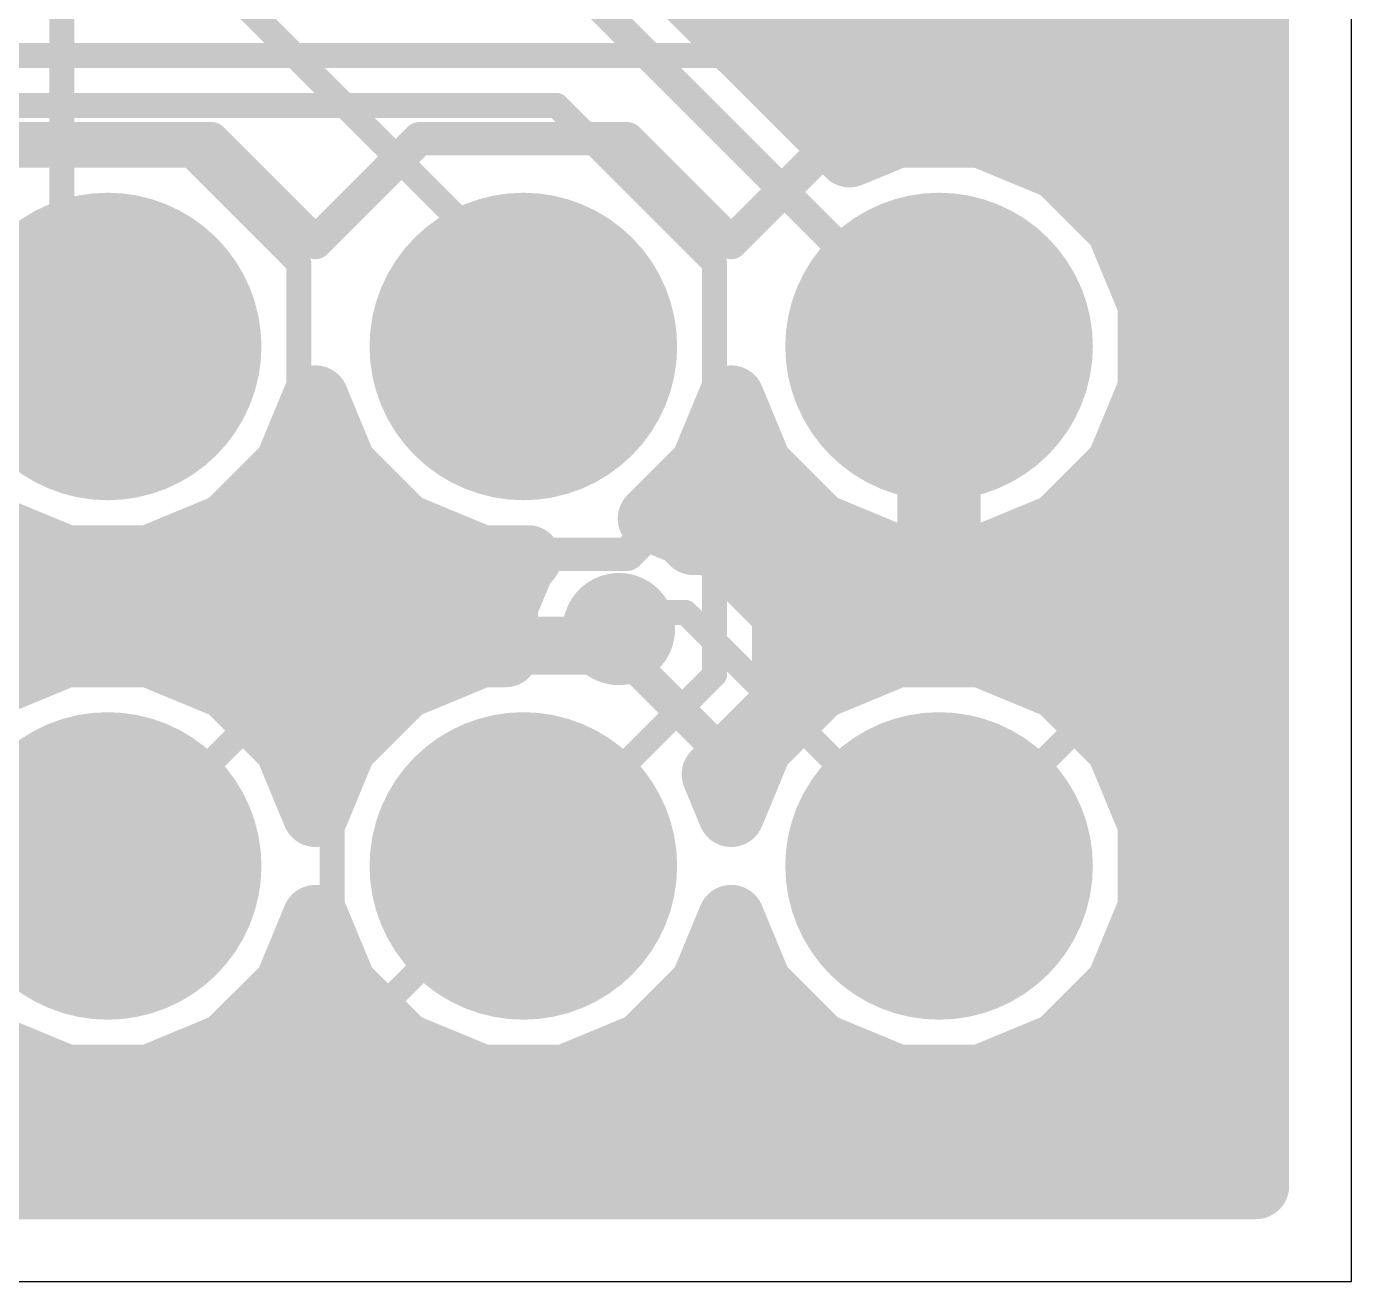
# Model space of a CAD drawing. Extents: x 0.5 to 37.4, y 3.1 to 45.2.
# Drawn here: x 28.71 to 36.81, y 6.35 to 14.02 of the extents above; entities that cross this region are included whole.
import ezdxf

# ---------------------------------------------------------------- set-up
doc = ezdxf.new("R2010")
doc.units = 0
for name, color, linetype in [('1', 22, 'CONTINUOUS'), ('16', 175, 'CONTINUOUS'), ('17', 82, 'CONTINUOUS'), ('18', 82, 'CONTINUOUS'), ('20', 7, 'CONTINUOUS'), ('21', 253, 'CONTINUOUS'), ('51', 253, 'CONTINUOUS')]:
    doc.layers.add(name, color=color, linetype=linetype)

# ---------------------------------------------------------------- blocks, each defined once
blk = doc.blocks.new('RECT')
blk.add_solid([(-0.5, -0.5), (0.5, -0.5), (-0.5, 0.5), (0.5, 0.5)])
blk = doc.blocks.new('ROUNDP')
at = {"const_width": 0.5}
blk.add_lwpolyline([(0, -0.25, 1), (0, 0.25, 1), (0, -0.25)], format="xyb", dxfattribs=at)
blk = doc.blocks.new('ROUNDV')
at = {"const_width": 0.5}
blk.add_lwpolyline([(0, -0.25, 1), (0, 0.25, 1), (0, -0.25)], format="xyb", dxfattribs=at)

msp = doc.modelspace()

# ---------------------------------------------------------------- linework, layer by layer
at = {"layer": '1'}
for points, const_width in [([(36.2258, 42.2658), (36.2258, 6.9342)], 0.4064), ([(33.743, 13.2406), (32.1945, 14.7891)], 0.4064), ([(31.75, 14.605), (34.29, 12.065)], 0.1778), ([(28.9306, 12.3444), (28.9306, 14.4272)], 0.1524), ([(31.75, 12.446), (29.7688, 14.4272)], 0.1524), ([(32.7596, 14.224), (36.2258, 14.224)], 0.4064), ([(33.166, 13.8176), (36.2258, 13.8176)], 0.4064), ([(33.5724, 13.4112), (36.2258, 13.4112)], 0.4064), ([(34.0323, 13.3604), (33.743, 13.2406)], 0.4064), ([(34.5477, 13.3604), (34.0323, 13.3604)], 0.4064), ([(35.0238, 13.1632), (34.5477, 13.3604)], 0.4064), ([(35.3882, 12.7988), (35.0238, 13.1632)], 0.4064), ([(35.1822, 13.0048), (36.2258, 13.0048)], 0.4064), ([(35.5854, 12.3227), (35.3882, 12.7988)], 0.4064), ([(35.4712, 12.5984), (36.2258, 12.5984)], 0.4064), ([(31.75, 12.065), (31.75, 12.446)], 0.1524), ([(35.5854, 11.8073), (35.5854, 12.3227)], 0.4064), ([(29.21, 12.065), (28.9306, 12.3444)], 0.1524), ([(35.5854, 12.192), (36.2258, 12.192)], 0.4064), ([(35.3882, 11.3312), (35.5854, 11.8073)], 0.4064), ([(35.5764, 11.7856), (36.2258, 11.7856)], 0.4064), ([(30.3082, 11.3312), (30.48, 11.746)], 0.4064), ([(30.48, 11.746), (30.6518, 11.3312)], 0.4064), ([(32.8482, 11.3312), (33.02, 11.746)], 0.4064), ([(33.02, 11.746), (33.1918, 11.3312)], 0.4064), ([(30.3281, 11.3792), (30.6319, 11.3792)], 0.4064), ([(32.8681, 11.3792), (33.1719, 11.3792)], 0.4064), ([(35.4081, 11.3792), (36.2258, 11.3792)], 0.4064), ([(29.9438, 10.9668), (30.3082, 11.3312)], 0.4064), ([(30.6518, 11.3312), (31.0162, 10.9668)], 0.4064), ([(32.5298, 11.0128), (32.8482, 11.3312)], 0.4064), ([(33.1918, 11.3312), (33.5562, 10.9668)], 0.4064), ([(35.0238, 10.9668), (35.3882, 11.3312)], 0.4064), ([(29.9498, 10.9728), (31.0102, 10.9728)], 0.4064), ([(32.7299, 10.93), (32.5298, 11.0128)], 0.4064), ([(32.6264, 10.9728), (33.5502, 10.9728)], 0.4064), ([(35.0298, 10.9728), (36.2258, 10.9728)], 0.4064), ([(28.4762, 10.9668), (28.9523, 10.7696)], 0.4064), ([(29.4677, 10.7696), (29.9438, 10.9668)], 0.4064), ([(31.0162, 10.9668), (31.4923, 10.7696)], 0.4064), ([(32.7886, 10.8712), (32.7299, 10.93)], 0.4064), ([(33.5562, 10.9668), (34.0323, 10.7696)], 0.4064), ([(34.5477, 10.7696), (35.0238, 10.9668)], 0.4064), ([(32.9195, 10.8712), (32.7886, 10.8712)], 0.4064), ([(33.7303, 10.0603), (32.9195, 10.8712)], 0.4064), ([(28.9523, 10.7696), (29.4677, 10.7696)], 0.4064), ([(31.4923, 10.7696), (31.7782, 10.7696)], 0.4064), ([(31.742, 10.7335), (31.6357, 10.4767)], 0.4064), ([(31.7782, 10.7696), (31.742, 10.7335)], 0.4064), ([(34.0323, 10.7696), (34.5477, 10.7696)], 0.4064), ([(14.7588, 10.5664), (31.6728, 10.5664)], 0.4064), ([(33.2243, 10.5664), (36.2258, 10.5664)], 0.4064), ([(31.6357, 10.4767), (31.6357, 10.1989)], 0.4064), ([(32.4358, 10.4394), (32.3342, 10.3378)], 0.1524), ([(32.7406, 10.4394), (32.4358, 10.4394)], 0.1524), ([(34.29, 8.89), (32.7406, 10.4394)], 0.1524), ([(26.989, 10.16), (28.891, 10.16)], 0.4064), ([(28.9523, 10.1854), (28.4762, 9.9882)], 0.4064), ([(29.4677, 10.1854), (28.9523, 10.1854)], 0.4064), ([(29.9438, 9.9882), (29.4677, 10.1854)], 0.4064), ([(29.529, 10.16), (31.431, 10.16)], 0.4064), ([(31.4923, 10.1854), (31.0162, 9.9882)], 0.4064), ([(31.6413, 10.1854), (31.4923, 10.1854)], 0.4064), ([(31.6357, 10.1989), (31.6413, 10.1854)], 0.4064), ([(33.6307, 10.16), (33.971, 10.16)], 0.4064), ([(34.0323, 10.1854), (33.7303, 10.0603)], 0.4064), ([(34.5477, 10.1854), (34.0323, 10.1854)], 0.4064), ([(35.0238, 9.9882), (34.5477, 10.1854)], 0.4064), ([(34.609, 10.16), (36.2258, 10.16)], 0.4064), ([(30.3082, 9.6238), (29.9438, 9.9882)], 0.4064), ([(31.0162, 9.9882), (30.6518, 9.6238)], 0.4064), ([(35.3882, 9.6238), (35.0238, 9.9882)], 0.4064), ([(30.1784, 9.7536), (30.7816, 9.7536)], 0.4064), ([(35.2584, 9.7536), (36.2258, 9.7536)], 0.4064), ([(30.48, 9.209), (30.3082, 9.6238)], 0.4064), ([(30.6518, 9.6238), (30.48, 9.209)], 0.4064), ([(35.5854, 9.1477), (35.3882, 9.6238)], 0.4064), ([(30.4228, 9.3472), (30.5372, 9.3472)], 0.4064), ([(35.5027, 9.3472), (36.2258, 9.3472)], 0.4064), ([(35.5854, 8.6323), (35.5854, 9.1477)], 0.4064), ([(35.5854, 8.9408), (36.2258, 8.9408)], 0.4064), ([(35.3882, 8.1562), (35.5854, 8.6323)], 0.4064), ([(30.3082, 8.1562), (30.48, 8.571)], 0.4064), ([(30.48, 8.571), (30.6518, 8.1562)], 0.4064), ([(32.8482, 8.1562), (33.02, 8.571)], 0.4064), ([(33.02, 8.571), (33.1918, 8.1562)], 0.4064), ([(30.4648, 8.5344), (30.4952, 8.5344)], 0.4064), ([(33.0048, 8.5344), (33.0352, 8.5344)], 0.4064), ([(35.5448, 8.5344), (36.2258, 8.5344)], 0.4064), ([(29.9438, 7.7918), (30.3082, 8.1562)], 0.4064), ([(30.6518, 8.1562), (31.0162, 7.7918)], 0.4064), ([(32.4838, 7.7918), (32.8482, 8.1562)], 0.4064), ([(33.1918, 8.1562), (33.5562, 7.7918)], 0.4064), ([(35.0238, 7.7918), (35.3882, 8.1562)], 0.4064), ([(30.28, 8.128), (30.68, 8.128)], 0.4064), ([(32.82, 8.128), (33.22, 8.128)], 0.4064), ([(35.36, 8.128), (36.2258, 8.128)], 0.4064), ([(28.4762, 7.7918), (28.9523, 7.5946)], 0.4064), ([(29.4677, 7.5946), (29.9438, 7.7918)], 0.4064), ([(31.0162, 7.7918), (31.4923, 7.5946)], 0.4064), ([(32.0077, 7.5946), (32.4838, 7.7918)], 0.4064), ([(33.5562, 7.7918), (34.0323, 7.5946)], 0.4064), ([(34.5477, 7.5946), (35.0238, 7.7918)], 0.4064), ([(27.2343, 7.7216), (28.6457, 7.7216)], 0.4064), ([(29.7743, 7.7216), (31.1857, 7.7216)], 0.4064), ([(32.3143, 7.7216), (33.7257, 7.7216)], 0.4064), ([(34.8543, 7.7216), (36.2258, 7.7216)], 0.4064), ([(28.9523, 7.5946), (29.4677, 7.5946)], 0.4064), ([(31.4923, 7.5946), (32.0077, 7.5946)], 0.4064), ([(34.0323, 7.5946), (34.5477, 7.5946)], 0.4064), ([(1.8542, 7.3152), (36.2258, 7.3152)], 0.4064), ([(36.2258, 6.9342), (1.8542, 6.9342)], 0.4064)]:
    msp.add_lwpolyline(points, dxfattribs=dict(at, const_width=const_width))
for points, const_width in [([(32.7596, 14.3256, 1), (32.7596, 14.1224)], 0.2032), ([(36.2258, 14.1224, 1), (36.2258, 14.3256)], 0.2032), ([(33.166, 13.9192, 1), (33.166, 13.716)], 0.2032), ([(36.2258, 13.716, 1), (36.2258, 13.9192)], 0.2032), ([(33.5724, 13.5128, 1), (33.5724, 13.3096)], 0.2032), ([(36.2258, 13.3096, 1), (36.2258, 13.5128)], 0.2032), ([(34.0323, 13.462, 1), (34.0323, 13.2588)], 0.2032), ([(34.0712, 13.2665, 1), (33.9934, 13.4543)], 0.2032), ([(34.5866, 13.4543, 1), (34.5088, 13.2665)], 0.2032), ([(34.5477, 13.2588, 1), (34.5477, 13.462)], 0.2032), ([(33.7042, 13.3344, 1), (33.7819, 13.1467)], 0.2032), ([(33.6712, 13.1687, 1), (33.8149, 13.3124)], 0.2032), ([(35.0956, 13.235, 1), (34.9519, 13.0913)], 0.2032), ([(34.9849, 13.0693, 1), (35.0627, 13.2571)], 0.2032), ([(35.1822, 13.1064, 1), (35.1822, 12.9032)], 0.2032), ([(36.2258, 12.9032, 1), (36.2258, 13.1064)], 0.2032), ([(35.4821, 12.8377, 1), (35.2943, 12.7599)], 0.2032), ([(35.3163, 12.7269, 1), (35.46, 12.8706)], 0.2032), ([(35.4712, 12.7, 1), (35.4712, 12.4968)], 0.2032), ([(36.2258, 12.4968, 1), (36.2258, 12.7)], 0.2032), ([(31.7881, 12.446, 1), (31.7119, 12.446)], 0.0762), ([(31.7231, 12.4191, 1), (31.7769, 12.4729)], 0.0762), ([(35.687, 12.3227, 1), (35.4838, 12.3227)], 0.2032), ([(28.9575, 12.3713, 1), (28.9037, 12.3175)], 0.0762), ([(35.5854, 12.2936, 1), (35.5854, 12.0904)], 0.2032), ([(35.4915, 12.2838, 1), (35.6793, 12.3616)], 0.2032), ([(36.2258, 12.0904, 1), (36.2258, 12.2936)], 0.2032), ([(28.8925, 12.3444, 1), (28.9687, 12.3444)], 0.0762), ([(29.1831, 12.0381, 1), (29.2369, 12.0919)], 0.0762), ([(31.7119, 12.065, 1), (31.7881, 12.065)], 0.0762), ([(34.2586, 12.0336, 1), (34.3214, 12.0964)], 0.0889), ([(35.5764, 11.8872, 1), (35.5764, 11.684)], 0.2032), ([(35.6793, 11.7684, 1), (35.4915, 11.8462)], 0.2032), ([(36.2258, 11.684, 1), (36.2258, 11.8872)], 0.2032), ([(30.5739, 11.7849, 1), (30.3861, 11.7071)], 0.2032), ([(30.5739, 11.7071, 1), (30.3861, 11.7849)], 0.2032), ([(33.1139, 11.7849, 1), (32.9261, 11.7071)], 0.2032), ([(33.1139, 11.7071, 1), (32.9261, 11.7849)], 0.2032), ([(35.4838, 11.8073, 1), (35.687, 11.8073)], 0.2032), ([(30.3281, 11.4808, 1), (30.3281, 11.2776)], 0.2032), ([(30.6319, 11.2776, 1), (30.6319, 11.4808)], 0.2032), ([(32.8681, 11.4808, 1), (32.8681, 11.2776)], 0.2032), ([(33.1719, 11.2776, 1), (33.1719, 11.4808)], 0.2032), ([(35.4081, 11.4808, 1), (35.4081, 11.2776)], 0.2032), ([(36.2258, 11.2776, 1), (36.2258, 11.4808)], 0.2032), ([(30.38, 11.2594, 1), (30.2363, 11.4031)], 0.2032), ([(30.7237, 11.4031, 1), (30.58, 11.2594)], 0.2032), ([(32.92, 11.2594, 1), (32.7763, 11.4031)], 0.2032), ([(33.2637, 11.4031, 1), (33.12, 11.2594)], 0.2032), ([(35.46, 11.2594, 1), (35.3163, 11.4031)], 0.2032), ([(30.2143, 11.3701, 1), (30.4021, 11.2923)], 0.2032), ([(30.5579, 11.2923, 1), (30.7457, 11.3701)], 0.2032), ([(32.7543, 11.3701, 1), (32.9421, 11.2923)], 0.2032), ([(33.0979, 11.2923, 1), (33.2857, 11.3701)], 0.2032), ([(35.2943, 11.3701, 1), (35.4821, 11.2923)], 0.2032), ([(29.9498, 11.0744, 1), (29.9498, 10.8712)], 0.2032), ([(31.0102, 10.8712, 1), (31.0102, 11.0744)], 0.2032), ([(32.5687, 11.1067, 1), (32.4909, 10.919)], 0.2032), ([(32.458, 11.0847, 1), (32.6016, 10.941)], 0.2032), ([(32.6264, 11.0744, 1), (32.6264, 10.8712)], 0.2032), ([(33.5502, 10.8712, 1), (33.5502, 11.0744)], 0.2032), ([(35.0298, 11.0744, 1), (35.0298, 10.8712)], 0.2032), ([(36.2258, 10.8712, 1), (36.2258, 11.0744)], 0.2032), ([(29.8719, 11.0387, 1), (30.0156, 10.895)], 0.2032), ([(29.9827, 10.8729, 1), (29.9049, 11.0607)], 0.2032), ([(31.0551, 11.0607, 1), (30.9773, 10.8729)], 0.2032), ([(30.9444, 10.895, 1), (31.0881, 11.0387)], 0.2032), ([(32.8017, 11.0018, 1), (32.658, 10.8581)], 0.2032), ([(32.691, 10.8361, 1), (32.7687, 11.0238)], 0.2032), ([(33.5951, 11.0607, 1), (33.5173, 10.8729)], 0.2032), ([(33.4844, 10.895, 1), (33.6281, 11.0387)], 0.2032), ([(34.9519, 11.0387, 1), (35.0956, 10.895)], 0.2032), ([(35.0627, 10.8729, 1), (34.9849, 11.0607)], 0.2032), ([(32.7886, 10.9728, 1), (32.7886, 10.7696)], 0.2032), ([(32.7168, 10.7994, 1), (32.8605, 10.943)], 0.2032), ([(32.9913, 10.943, 1), (32.8476, 10.7994)], 0.2032), ([(32.9195, 10.7696, 1), (32.9195, 10.9728)], 0.2032), ([(28.9523, 10.8712, 1), (28.9523, 10.668)], 0.2032), ([(28.9134, 10.6757, 1), (28.9912, 10.8635)], 0.2032), ([(29.4288, 10.8635, 1), (29.5066, 10.6757)], 0.2032), ([(29.4677, 10.668, 1), (29.4677, 10.8712)], 0.2032), ([(31.4923, 10.8712, 1), (31.4923, 10.668)], 0.2032), ([(31.4534, 10.6757, 1), (31.5312, 10.8635)], 0.2032), ([(31.8359, 10.6946, 1), (31.6482, 10.7723)], 0.2032), ([(31.85, 10.6978, 1), (31.7063, 10.8414)], 0.2032), ([(31.7782, 10.668, 1), (31.7782, 10.8712)], 0.2032), ([(34.0323, 10.8712, 1), (34.0323, 10.668)], 0.2032), ([(33.9934, 10.6757, 1), (34.0712, 10.8635)], 0.2032), ([(34.5088, 10.8635, 1), (34.5866, 10.6757)], 0.2032), ([(34.5477, 10.668, 1), (34.5477, 10.8712)], 0.2032), ([(31.6702, 10.8053, 1), (31.8139, 10.6616)], 0.2032), ([(31.6728, 10.4648, 1), (31.6728, 10.668)], 0.2032), ([(33.2243, 10.668, 1), (33.2243, 10.4648)], 0.2032), ([(36.2258, 10.4648, 1), (36.2258, 10.668)], 0.2032), ([(31.7373, 10.4767, 1), (31.5341, 10.4767)], 0.2032), ([(31.5418, 10.5156, 1), (31.7296, 10.4379)], 0.2032), ([(32.4358, 10.4775, 1), (32.4358, 10.4013)], 0.0762), ([(32.4627, 10.4125, 1), (32.4089, 10.4663)], 0.0762), ([(32.7675, 10.4663, 1), (32.7137, 10.4125)], 0.0762), ([(32.7406, 10.4013, 1), (32.7406, 10.4775)], 0.0762), ([(28.9523, 10.287, 1), (28.9523, 10.0838)], 0.2032), ([(28.891, 10.0584, 1), (28.891, 10.2616)], 0.2032), ([(28.9912, 10.0915, 1), (28.9134, 10.2793)], 0.2032), ([(29.5066, 10.2793, 1), (29.4288, 10.0915)], 0.2032), ([(29.529, 10.2616, 1), (29.529, 10.0584)], 0.2032), ([(29.4677, 10.0838, 1), (29.4677, 10.287)], 0.2032), ([(31.4923, 10.287, 1), (31.4923, 10.0838)], 0.2032), ([(31.431, 10.0584, 1), (31.431, 10.2616)], 0.2032), ([(31.5312, 10.0915, 1), (31.4534, 10.2793)], 0.2032), ([(31.7296, 10.2378, 1), (31.5418, 10.16)], 0.2032), ([(31.6413, 10.0838, 1), (31.6413, 10.287)], 0.2032), ([(32.3073, 10.3647, 1), (32.3611, 10.3109)], 0.0762), ([(33.6307, 10.2616, 1), (33.6307, 10.0584)], 0.2032), ([(34.0323, 10.287, 1), (34.0323, 10.0838)], 0.2032), ([(33.971, 10.0584, 1), (33.971, 10.2616)], 0.2032), ([(34.0712, 10.0915, 1), (33.9934, 10.2793)], 0.2032), ([(34.5866, 10.2793, 1), (34.5088, 10.0915)], 0.2032), ([(34.609, 10.2616, 1), (34.609, 10.0584)], 0.2032), ([(34.5477, 10.0838, 1), (34.5477, 10.287)], 0.2032), ([(36.2258, 10.0584, 1), (36.2258, 10.2616)], 0.2032), ([(31.5341, 10.1989, 1), (31.7373, 10.1989)], 0.2032), ([(31.5474, 10.1465, 1), (31.7351, 10.2243)], 0.2032), ([(33.6915, 10.1542, 1), (33.7692, 9.9664)], 0.2032), ([(33.6585, 9.9885, 1), (33.8022, 10.1322)], 0.2032), ([(30.0156, 10.06, 1), (29.8719, 9.9163)], 0.2032), ([(29.9049, 9.8943, 1), (29.9827, 10.0821)], 0.2032), ([(30.9773, 10.0821, 1), (31.0551, 9.8943)], 0.2032), ([(31.0881, 9.9163, 1), (30.9444, 10.06)], 0.2032), ([(35.0956, 10.06, 1), (34.9519, 9.9163)], 0.2032), ([(34.9849, 9.8943, 1), (35.0627, 10.0821)], 0.2032), ([(30.1784, 9.8552, 1), (30.1784, 9.652)], 0.2032), ([(30.7816, 9.652, 1), (30.7816, 9.8552)], 0.2032), ([(35.2584, 9.8552, 1), (35.2584, 9.652)], 0.2032), ([(36.2258, 9.652, 1), (36.2258, 9.8552)], 0.2032), ([(30.4021, 9.6627, 1), (30.2143, 9.5849)], 0.2032), ([(30.2363, 9.5519, 1), (30.38, 9.6956)], 0.2032), ([(30.58, 9.6956, 1), (30.7237, 9.5519)], 0.2032), ([(30.7457, 9.5849, 1), (30.5579, 9.6627)], 0.2032), ([(35.4821, 9.6627, 1), (35.2943, 9.5849)], 0.2032), ([(35.3163, 9.5519, 1), (35.46, 9.6956)], 0.2032), ([(30.4228, 9.4488, 1), (30.4228, 9.2456)], 0.2032), ([(30.5372, 9.2456, 1), (30.5372, 9.4488)], 0.2032), ([(35.5027, 9.4488, 1), (35.5027, 9.2456)], 0.2032), ([(36.2258, 9.2456, 1), (36.2258, 9.4488)], 0.2032), ([(30.3861, 9.2479, 1), (30.5739, 9.1701)], 0.2032), ([(30.3861, 9.1701, 1), (30.5739, 9.2479)], 0.2032), ([(35.687, 9.1477, 1), (35.4838, 9.1477)], 0.2032), ([(35.4915, 9.1088, 1), (35.6793, 9.1866)], 0.2032), ([(35.5854, 9.0424, 1), (35.5854, 8.8392)], 0.2032), ([(36.2258, 8.8392, 1), (36.2258, 9.0424)], 0.2032), ([(34.2631, 8.8631, 1), (34.3169, 8.9169)], 0.0762), ([(35.6793, 8.5934, 1), (35.4915, 8.6712)], 0.2032), ([(30.5739, 8.6099, 1), (30.3861, 8.5321)], 0.2032), ([(30.5739, 8.5321, 1), (30.3861, 8.6099)], 0.2032), ([(33.1139, 8.6099, 1), (32.9261, 8.5321)], 0.2032), ([(33.1139, 8.5321, 1), (32.9261, 8.6099)], 0.2032), ([(30.4648, 8.636, 1), (30.4648, 8.4328)], 0.2032), ([(30.4952, 8.4328, 1), (30.4952, 8.636)], 0.2032), ([(33.0048, 8.636, 1), (33.0048, 8.4328)], 0.2032), ([(33.0352, 8.4328, 1), (33.0352, 8.636)], 0.2032), ([(35.5448, 8.636, 1), (35.5448, 8.4328)], 0.2032), ([(35.4838, 8.6323, 1), (35.687, 8.6323)], 0.2032), ([(36.2258, 8.4328, 1), (36.2258, 8.636)], 0.2032), ([(30.38, 8.0844, 1), (30.2363, 8.2281)], 0.2032), ([(30.7237, 8.2281, 1), (30.58, 8.0844)], 0.2032), ([(32.92, 8.0844, 1), (32.7763, 8.2281)], 0.2032), ([(33.2637, 8.2281, 1), (33.12, 8.0844)], 0.2032), ([(35.46, 8.0844, 1), (35.3163, 8.2281)], 0.2032), ([(30.28, 8.2296, 1), (30.28, 8.0264)], 0.2032), ([(30.2143, 8.1951, 1), (30.4021, 8.1173)], 0.2032), ([(30.5579, 8.1173, 1), (30.7457, 8.1951)], 0.2032), ([(30.68, 8.0264, 1), (30.68, 8.2296)], 0.2032), ([(32.82, 8.2296, 1), (32.82, 8.0264)], 0.2032), ([(32.7543, 8.1951, 1), (32.9421, 8.1173)], 0.2032), ([(33.0979, 8.1173, 1), (33.2857, 8.1951)], 0.2032), ([(33.22, 8.0264, 1), (33.22, 8.2296)], 0.2032), ([(35.36, 8.2296, 1), (35.36, 8.0264)], 0.2032), ([(35.2943, 8.1951, 1), (35.4821, 8.1173)], 0.2032), ([(36.2258, 8.0264, 1), (36.2258, 8.2296)], 0.2032), ([(29.8719, 7.8637, 1), (30.0156, 7.72)], 0.2032), ([(29.9827, 7.6979, 1), (29.9049, 7.8857)], 0.2032), ([(31.0551, 7.8857, 1), (30.9773, 7.6979)], 0.2032), ([(30.9444, 7.72, 1), (31.0881, 7.8637)], 0.2032), ([(32.4119, 7.8637, 1), (32.5556, 7.72)], 0.2032), ([(32.5227, 7.6979, 1), (32.4449, 7.8857)], 0.2032), ([(33.5951, 7.8857, 1), (33.5173, 7.6979)], 0.2032), ([(33.4844, 7.72, 1), (33.6281, 7.8637)], 0.2032), ([(34.9519, 7.8637, 1), (35.0956, 7.72)], 0.2032), ([(35.0627, 7.6979, 1), (34.9849, 7.8857)], 0.2032), ([(28.6457, 7.62, 1), (28.6457, 7.8232)], 0.2032), ([(29.7743, 7.8232, 1), (29.7743, 7.62)], 0.2032), ([(31.1857, 7.62, 1), (31.1857, 7.8232)], 0.2032), ([(32.3143, 7.8232, 1), (32.3143, 7.62)], 0.2032), ([(33.7257, 7.62, 1), (33.7257, 7.8232)], 0.2032), ([(34.8543, 7.8232, 1), (34.8543, 7.62)], 0.2032), ([(36.2258, 7.62, 1), (36.2258, 7.8232)], 0.2032), ([(28.9523, 7.6962, 1), (28.9523, 7.493)], 0.2032), ([(28.9134, 7.5007, 1), (28.9912, 7.6885)], 0.2032), ([(29.4288, 7.6885, 1), (29.5066, 7.5007)], 0.2032), ([(29.4677, 7.493, 1), (29.4677, 7.6962)], 0.2032), ([(31.4923, 7.6962, 1), (31.4923, 7.493)], 0.2032), ([(31.4534, 7.5007, 1), (31.5312, 7.6885)], 0.2032), ([(31.9688, 7.6885, 1), (32.0466, 7.5007)], 0.2032), ([(32.0077, 7.493, 1), (32.0077, 7.6962)], 0.2032), ([(34.0323, 7.6962, 1), (34.0323, 7.493)], 0.2032), ([(33.9934, 7.5007, 1), (34.0712, 7.6885)], 0.2032), ([(34.5088, 7.6885, 1), (34.5866, 7.5007)], 0.2032), ([(34.5477, 7.493, 1), (34.5477, 7.6962)], 0.2032), ([(36.2258, 7.2136, 1), (36.2258, 7.4168)], 0.2032), ([(36.2258, 6.8326, 1), (36.2258, 7.0358)], 0.2032), ([(36.1242, 6.9342, 1), (36.3274, 6.9342)], 0.2032)]:
    msp.add_lwpolyline(points, format="xyb", dxfattribs=dict(at, const_width=const_width))
at = {"layer": '16'}
for points, const_width in [([(36.2258, 31.0149), (36.2258, 6.9342)], 0.4064), ([(35.6373, 13.0048), (34.3673, 14.2748)], 0.4064), ([(34.4181, 14.224), (36.2258, 14.224)], 0.4064), ([(34.8245, 13.8176), (36.2258, 13.8176)], 0.4064), ([(34.1884, 13.843), (27.8638, 13.843)], 0.1524), ([(35.4584, 12.573), (34.1884, 13.843)], 0.1524), ([(31.9532, 13.5382), (27.7368, 13.5382)], 0.1524), ([(32.9184, 12.573), (31.9532, 13.5382)], 0.1524), ([(35.2309, 13.4112), (36.2258, 13.4112)], 0.4064), ([(29.718, 13.2334), (27.6098, 13.2334)], 0.1524), ([(30.3784, 12.573), (29.718, 13.2334)], 0.1524), ([(35.8902, 12.7519), (35.6373, 13.0048)], 0.4064), ([(35.6373, 13.0048), (36.2258, 13.0048)], 0.4064), ([(35.8902, 9.8795), (35.8902, 12.7519)], 0.4064), ([(35.8902, 12.5984), (36.2258, 12.5984)], 0.4064), ([(30.3784, 10.0584), (30.3784, 12.573)], 0.1524), ([(32.9184, 10.0584), (32.9184, 12.573)], 0.1524), ([(35.4584, 10.0584), (35.4584, 12.573)], 0.1524), ([(35.8902, 12.192), (36.2258, 12.192)], 0.4064), ([(34.2392, 10.668), (34.2392, 12.0142)], 0.4064), ([(34.2392, 12.0142), (34.3408, 12.0142)], 0.4064), ([(34.3408, 12.0142), (34.3408, 10.668)], 0.4064), ([(34.2392, 11.7856), (34.3408, 11.7856)], 0.4064), ([(35.8902, 11.7856), (36.2258, 11.7856)], 0.4064), ([(34.2392, 11.3792), (34.3408, 11.3792)], 0.4064), ([(35.8902, 11.3792), (36.2258, 11.3792)], 0.4064), ([(33.3502, 9.8795), (33.3502, 11.0292)], 0.4064), ([(33.3502, 11.0292), (33.3799, 10.9994)], 0.4064), ([(33.3502, 10.9728), (33.4166, 10.9728)], 0.4064), ([(33.3799, 10.9994), (33.5578, 10.8702)], 0.4064), ([(34.2392, 10.9728), (34.3408, 10.9728)], 0.4064), ([(35.8902, 10.9728), (36.2258, 10.9728)], 0.4064), ([(33.5578, 10.8702), (33.7537, 10.7704)], 0.4064), ([(34.8263, 10.7704), (35.0222, 10.8702)], 0.4064), ([(35.0222, 10.8702), (35.0266, 10.8734)], 0.4064), ([(35.0266, 10.8734), (35.0266, 10.2373)], 0.4064), ([(33.7537, 10.7704), (33.9629, 10.7024)], 0.4064), ([(34.6171, 10.7024), (34.8263, 10.7704)], 0.4064), ([(33.9629, 10.7024), (34.1801, 10.668)], 0.4064), ([(34.1801, 10.668), (34.2392, 10.668)], 0.4064), ([(34.3408, 10.668), (34.3999, 10.668)], 0.4064), ([(34.3999, 10.668), (34.6171, 10.7024)], 0.4064), ([(33.3502, 10.5664), (35.0266, 10.5664)], 0.4064), ([(35.8902, 10.5664), (36.2258, 10.5664)], 0.4064), ([(31.5214, 10.3378), (30.5816, 9.398)], 0.1524), ([(32.3342, 10.3378), (31.5214, 10.3378)], 0.1524), ([(33.3502, 10.16), (33.971, 10.16)], 0.4064), ([(34.0323, 10.1854), (33.5562, 9.9882)], 0.4064), ([(34.5477, 10.1854), (34.0323, 10.1854)], 0.4064), ([(34.8497, 10.0603), (34.5477, 10.1854)], 0.4064), ([(34.609, 10.16), (34.9493, 10.16)], 0.4064), ([(35.0266, 10.2373), (34.8497, 10.0603)], 0.4064), ([(35.8902, 10.16), (36.2258, 10.16)], 0.4064), ([(29.21, 8.89), (30.3784, 10.0584)], 0.1524), ([(31.75, 8.89), (32.9184, 10.0584)], 0.1524), ([(33.5562, 9.9882), (33.1918, 9.6238)], 0.4064), ([(34.29, 8.89), (35.4584, 10.0584)], 0.1524), ([(32.9203, 9.4497), (33.3502, 9.8795)], 0.4064), ([(35.4603, 9.4497), (35.8902, 9.8795)], 0.4064), ([(33.2243, 9.7536), (33.3216, 9.7536)], 0.4064), ([(35.7643, 9.7536), (36.2258, 9.7536)], 0.4064), ([(33.1918, 9.6238), (33.02, 9.209)], 0.4064), ([(33.02, 9.209), (32.9203, 9.4497)], 0.4064), ([(35.5854, 9.1477), (35.4603, 9.4497)], 0.4064), ([(30.5816, 9.398), (30.5816, 8.5852)], 0.1524), ([(32.9627, 9.3472), (33.0772, 9.3472)], 0.4064), ([(35.5027, 9.3472), (36.2258, 9.3472)], 0.4064), ([(35.5854, 8.6323), (35.5854, 9.1477)], 0.4064), ([(35.5854, 8.9408), (36.2258, 8.9408)], 0.4064), ([(29.21, 8.89), (28.0416, 7.7216)], 0.1524), ([(31.75, 8.89), (29.972, 7.112)], 0.1524), ([(35.3882, 8.1562), (35.5854, 8.6323)], 0.4064), ([(32.8482, 8.1562), (33.02, 8.571)], 0.4064), ([(33.02, 8.571), (33.1918, 8.1562)], 0.4064), ([(33.0048, 8.5344), (33.0352, 8.5344)], 0.4064), ([(35.5448, 8.5344), (36.2258, 8.5344)], 0.4064), ([(30.5816, 8.5852), (29.4132, 7.4168)], 0.1524), ([(32.4838, 7.7918), (32.8482, 8.1562)], 0.4064), ([(33.1918, 8.1562), (33.5562, 7.7918)], 0.4064), ([(35.0238, 7.7918), (35.3882, 8.1562)], 0.4064), ([(32.82, 8.128), (33.22, 8.128)], 0.4064), ([(35.36, 8.128), (36.2258, 8.128)], 0.4064), ([(32.0077, 7.5946), (32.4838, 7.7918)], 0.4064), ([(33.5562, 7.7918), (34.0323, 7.5946)], 0.4064), ([(34.5477, 7.5946), (35.0238, 7.7918)], 0.4064), ([(30.4048, 6.9342), (31.1903, 7.7197)], 0.4064), ([(31.1903, 7.7197), (31.4923, 7.5946)], 0.4064), ([(32.3143, 7.7216), (33.7257, 7.7216)], 0.4064), ([(34.8543, 7.7216), (36.2258, 7.7216)], 0.4064), ([(31.4923, 7.5946), (32.0077, 7.5946)], 0.4064), ([(34.0323, 7.5946), (34.5477, 7.5946)], 0.4064), ([(29.4132, 7.4168), (18.415, 7.4168)], 0.1524), ([(30.7859, 7.3152), (36.2258, 7.3152)], 0.4064), ([(29.972, 7.112), (18.288, 7.112)], 0.1524), ([(36.2258, 6.9342), (30.4048, 6.9342)], 0.4064)]:
    msp.add_lwpolyline(points, dxfattribs=dict(at, const_width=const_width))
for points, const_width in [([(34.4181, 14.3256, 1), (34.4181, 14.1224)], 0.2032), ([(36.2258, 14.1224, 1), (36.2258, 14.3256)], 0.2032), ([(34.8245, 13.9192, 1), (34.8245, 13.716)], 0.2032), ([(36.2258, 13.716, 1), (36.2258, 13.9192)], 0.2032), ([(34.2153, 13.8699, 1), (34.1615, 13.8161)], 0.0762), ([(34.1884, 13.8049, 1), (34.1884, 13.8811)], 0.0762), ([(31.9801, 13.5651, 1), (31.9263, 13.5113)], 0.0762), ([(31.9532, 13.5001, 1), (31.9532, 13.5763)], 0.0762), ([(35.2309, 13.5128, 1), (35.2309, 13.3096)], 0.2032), ([(36.2258, 13.3096, 1), (36.2258, 13.5128)], 0.2032), ([(29.7449, 13.2603, 1), (29.6911, 13.2065)], 0.0762), ([(29.718, 13.1953, 1), (29.718, 13.2715)], 0.0762), ([(35.7091, 13.0766, 1), (35.5654, 12.933)], 0.2032), ([(35.6373, 13.1064, 1), (35.6373, 12.9032)], 0.2032), ([(36.2258, 12.9032, 1), (36.2258, 13.1064)], 0.2032), ([(35.5654, 12.933, 1), (35.7091, 13.0766)], 0.2032), ([(35.9918, 12.7519, 1), (35.7886, 12.7519)], 0.2032), ([(35.8184, 12.68, 1), (35.962, 12.8237)], 0.2032), ([(35.8902, 12.7, 1), (35.8902, 12.4968)], 0.2032), ([(36.2258, 12.4968, 1), (36.2258, 12.7)], 0.2032), ([(30.4165, 12.573, 1), (30.3403, 12.573)], 0.0762), ([(30.3515, 12.5461, 1), (30.4053, 12.5999)], 0.0762), ([(32.9565, 12.573, 1), (32.8803, 12.573)], 0.0762), ([(32.8915, 12.5461, 1), (32.9453, 12.5999)], 0.0762), ([(35.4965, 12.573, 1), (35.4203, 12.573)], 0.0762), ([(35.4315, 12.5461, 1), (35.4853, 12.5999)], 0.0762), ([(35.8902, 12.2936, 1), (35.8902, 12.0904)], 0.2032), ([(36.2258, 12.0904, 1), (36.2258, 12.2936)], 0.2032), ([(34.3408, 12.0142, 1), (34.1376, 12.0142)], 0.2032), ([(34.2392, 12.1158, 1), (34.2392, 11.9126)], 0.2032), ([(34.4424, 12.0142, 1), (34.2392, 12.0142)], 0.2032), ([(34.3408, 11.9126, 1), (34.3408, 12.1158)], 0.2032), ([(34.2392, 11.8872, 1), (34.2392, 11.684)], 0.2032), ([(34.3408, 11.684, 1), (34.3408, 11.8872)], 0.2032), ([(35.8902, 11.8872, 1), (35.8902, 11.684)], 0.2032), ([(36.2258, 11.684, 1), (36.2258, 11.8872)], 0.2032), ([(34.2392, 11.4808, 1), (34.2392, 11.2776)], 0.2032), ([(34.3408, 11.2776, 1), (34.3408, 11.4808)], 0.2032), ([(35.8902, 11.4808, 1), (35.8902, 11.2776)], 0.2032), ([(36.2258, 11.2776, 1), (36.2258, 11.4808)], 0.2032), ([(33.4518, 11.0292, 1), (33.2486, 11.0292)], 0.2032), ([(33.422, 11.101, 1), (33.2784, 10.9573)], 0.2032), ([(33.3502, 11.0744, 1), (33.3502, 10.8712)], 0.2032), ([(33.4396, 11.0816, 1), (33.3202, 10.9172)], 0.2032), ([(33.3081, 10.9276, 1), (33.4518, 11.0713)], 0.2032), ([(33.4166, 10.8712, 1), (33.4166, 11.0744)], 0.2032), ([(34.2392, 11.0744, 1), (34.2392, 10.8712)], 0.2032), ([(34.3408, 10.8712, 1), (34.3408, 11.0744)], 0.2032), ([(35.8902, 11.0744, 1), (35.8902, 10.8712)], 0.2032), ([(36.2258, 10.8712, 1), (36.2258, 11.0744)], 0.2032), ([(33.6039, 10.9607, 1), (33.5117, 10.7797)], 0.2032), ([(33.4981, 10.788, 1), (33.6175, 10.9524)], 0.2032), ([(34.9624, 10.9523, 1), (35.0819, 10.788)], 0.2032), ([(35.1282, 10.8734, 1), (34.925, 10.8734)], 0.2032), ([(35.0864, 10.7912, 1), (34.9668, 10.9556)], 0.2032), ([(35.0683, 10.7797, 1), (34.9761, 10.9607)], 0.2032), ([(33.7851, 10.867, 1), (33.7223, 10.6737)], 0.2032), ([(33.7076, 10.6798, 1), (33.7999, 10.8609)], 0.2032), ([(34.7801, 10.8609, 1), (34.8724, 10.6798)], 0.2032), ([(34.8577, 10.6737, 1), (34.7949, 10.867)], 0.2032), ([(33.9788, 10.8027, 1), (33.947, 10.6021)], 0.2032), ([(33.9315, 10.6058, 1), (33.9943, 10.799)], 0.2032), ([(34.1801, 10.7696, 1), (34.1801, 10.5664)], 0.2032), ([(34.1642, 10.5677, 1), (34.1959, 10.7683)], 0.2032), ([(34.2392, 10.5664, 1), (34.2392, 10.7696)], 0.2032), ([(34.3408, 10.7696, 1), (34.3408, 10.5664)], 0.2032), ([(34.3841, 10.7683, 1), (34.4158, 10.5677)], 0.2032), ([(34.4, 10.5664, 1), (34.3999, 10.7696)], 0.2032), ([(34.5857, 10.799, 1), (34.6485, 10.6058)], 0.2032), ([(34.633, 10.6021, 1), (34.6012, 10.8027)], 0.2032), ([(33.3502, 10.668, 1), (33.3502, 10.4648)], 0.2032), ([(34.1376, 10.668, 1), (34.3408, 10.668)], 0.2032), ([(34.2392, 10.668, 1), (34.4424, 10.668)], 0.2032), ([(35.0266, 10.4648, 1), (35.0266, 10.668)], 0.2032), ([(35.8902, 10.668, 1), (35.8902, 10.4648)], 0.2032), ([(36.2258, 10.4648, 1), (36.2258, 10.668)], 0.2032), ([(31.5214, 10.3759, 1), (31.5214, 10.2997)], 0.0762), ([(31.5483, 10.3109, 1), (31.4945, 10.3647)], 0.0762), ([(32.3342, 10.2997, 1), (32.3342, 10.3759)], 0.0762), ([(33.3502, 10.2616, 1), (33.3502, 10.0584)], 0.2032), ([(34.0323, 10.287, 1), (34.0323, 10.0838)], 0.2032), ([(33.971, 10.0584, 1), (33.971, 10.2616)], 0.2032), ([(34.0712, 10.0915, 1), (33.9934, 10.2793)], 0.2032), ([(34.5866, 10.2793, 1), (34.5088, 10.0915)], 0.2032), ([(34.609, 10.2616, 1), (34.609, 10.0584)], 0.2032), ([(34.5477, 10.0838, 1), (34.5477, 10.287)], 0.2032), ([(34.9493, 10.0584, 1), (34.9493, 10.2616)], 0.2032), ([(35.0984, 10.1654, 1), (34.9548, 10.3091)], 0.2032), ([(35.8902, 10.2616, 1), (35.8902, 10.0584)], 0.2032), ([(36.2258, 10.0584, 1), (36.2258, 10.2616)], 0.2032), ([(34.925, 10.2373, 1), (35.1282, 10.2373)], 0.2032), ([(34.7778, 10.1322, 1), (34.9215, 9.9885)], 0.2032), ([(34.8108, 9.9664, 1), (34.8885, 10.1542)], 0.2032), ([(30.4053, 10.0315, 1), (30.3515, 10.0853)], 0.0762), ([(32.9453, 10.0315, 1), (32.8915, 10.0853)], 0.0762), ([(33.5173, 10.0821, 1), (33.5951, 9.8943)], 0.2032), ([(33.6281, 9.9163, 1), (33.4844, 10.06)], 0.2032), ([(35.4853, 10.0315, 1), (35.4315, 10.0853)], 0.0762), ([(30.3403, 10.0584, 1), (30.4165, 10.0584)], 0.0762), ([(32.8803, 10.0584, 1), (32.9565, 10.0584)], 0.0762), ([(33.422, 9.8077, 1), (33.2784, 9.9514)], 0.2032), ([(35.4203, 10.0584, 1), (35.4965, 10.0584)], 0.0762), ([(35.962, 9.8077, 1), (35.8184, 9.9514)], 0.2032), ([(33.2486, 9.8795, 1), (33.4518, 9.8795)], 0.2032), ([(35.7886, 9.8795, 1), (35.9918, 9.8795)], 0.2032), ([(33.2243, 9.8552, 1), (33.2243, 9.652)], 0.2032), ([(33.3216, 9.652, 1), (33.3216, 9.8552)], 0.2032), ([(35.7643, 9.8552, 1), (35.7643, 9.652)], 0.2032), ([(36.2258, 9.652, 1), (36.2258, 9.8552)], 0.2032), ([(33.12, 9.6956, 1), (33.2637, 9.5519)], 0.2032), ([(33.2857, 9.5849, 1), (33.0979, 9.6627)], 0.2032), ([(33.0142, 9.4885, 1), (32.8264, 9.4108)], 0.2032), ([(35.5542, 9.4885, 1), (35.3664, 9.4108)], 0.2032), ([(32.8485, 9.5215, 1), (32.9922, 9.3778)], 0.2032), ([(35.3885, 9.5215, 1), (35.5322, 9.3778)], 0.2032), ([(30.6197, 9.398, 1), (30.5435, 9.398)], 0.0762), ([(32.9627, 9.4488, 1), (32.9627, 9.2456)], 0.2032), ([(33.0772, 9.2456, 1), (33.0772, 9.4488)], 0.2032), ([(35.5027, 9.4488, 1), (35.5027, 9.2456)], 0.2032), ([(36.2258, 9.2456, 1), (36.2258, 9.4488)], 0.2032), ([(30.5547, 9.4249, 1), (30.6085, 9.3711)], 0.0762), ([(32.9261, 9.2479, 1), (33.1139, 9.1701)], 0.2032), ([(32.9261, 9.1701, 1), (33.1139, 9.2479)], 0.2032), ([(35.687, 9.1477, 1), (35.4838, 9.1477)], 0.2032), ([(35.4915, 9.1088, 1), (35.6793, 9.1866)], 0.2032), ([(35.5854, 9.0424, 1), (35.5854, 8.8392)], 0.2032), ([(36.2258, 8.8392, 1), (36.2258, 9.0424)], 0.2032), ([(29.1831, 8.9169, 1), (29.2369, 8.8631)], 0.0762), ([(29.2369, 8.8631, 1), (29.1831, 8.9169)], 0.0762), ([(31.7231, 8.9169, 1), (31.7769, 8.8631)], 0.0762), ([(31.7769, 8.8631, 1), (31.7231, 8.9169)], 0.0762), ([(34.2631, 8.9169, 1), (34.3169, 8.8631)], 0.0762), ([(35.6793, 8.5934, 1), (35.4915, 8.6712)], 0.2032), ([(33.1139, 8.6099, 1), (32.9261, 8.5321)], 0.2032), ([(33.1139, 8.5321, 1), (32.9261, 8.6099)], 0.2032), ([(33.0048, 8.636, 1), (33.0048, 8.4328)], 0.2032), ([(33.0352, 8.4328, 1), (33.0352, 8.636)], 0.2032), ([(35.5448, 8.636, 1), (35.5448, 8.4328)], 0.2032), ([(35.4838, 8.6323, 1), (35.687, 8.6323)], 0.2032), ([(36.2258, 8.4328, 1), (36.2258, 8.636)], 0.2032), ([(30.5435, 8.5852, 1), (30.6197, 8.5852)], 0.0762), ([(30.6085, 8.5583, 1), (30.5547, 8.6121)], 0.0762), ([(32.92, 8.0844, 1), (32.7763, 8.2281)], 0.2032), ([(33.2637, 8.2281, 1), (33.12, 8.0844)], 0.2032), ([(35.46, 8.0844, 1), (35.3163, 8.2281)], 0.2032), ([(32.82, 8.2296, 1), (32.82, 8.0264)], 0.2032), ([(32.7543, 8.1951, 1), (32.9421, 8.1173)], 0.2032), ([(33.0979, 8.1173, 1), (33.2857, 8.1951)], 0.2032), ([(33.22, 8.0264, 1), (33.22, 8.2296)], 0.2032), ([(35.36, 8.2296, 1), (35.36, 8.0264)], 0.2032), ([(35.2943, 8.1951, 1), (35.4821, 8.1173)], 0.2032), ([(36.2258, 8.0264, 1), (36.2258, 8.2296)], 0.2032), ([(32.4119, 7.8637, 1), (32.5556, 7.72)], 0.2032), ([(32.5227, 7.6979, 1), (32.4449, 7.8857)], 0.2032), ([(33.5951, 7.8857, 1), (33.5173, 7.6979)], 0.2032), ([(33.4844, 7.72, 1), (33.6281, 7.8637)], 0.2032), ([(34.9519, 7.8637, 1), (35.0956, 7.72)], 0.2032), ([(35.0627, 7.6979, 1), (34.9849, 7.8857)], 0.2032), ([(31.2292, 7.8136, 1), (31.1515, 7.6258)], 0.2032), ([(31.2622, 7.6478, 1), (31.1185, 7.7915)], 0.2032), ([(32.3143, 7.8232, 1), (32.3143, 7.62)], 0.2032), ([(33.7257, 7.62, 1), (33.7257, 7.8232)], 0.2032), ([(34.8543, 7.8232, 1), (34.8543, 7.62)], 0.2032), ([(36.2258, 7.62, 1), (36.2258, 7.8232)], 0.2032), ([(31.4923, 7.6962, 1), (31.4923, 7.493)], 0.2032), ([(31.4534, 7.5007, 1), (31.5312, 7.6885)], 0.2032), ([(31.9688, 7.6885, 1), (32.0466, 7.5007)], 0.2032), ([(32.0077, 7.493, 1), (32.0077, 7.6962)], 0.2032), ([(34.0323, 7.6962, 1), (34.0323, 7.493)], 0.2032), ([(33.9934, 7.5007, 1), (34.0712, 7.6885)], 0.2032), ([(34.5088, 7.6885, 1), (34.5866, 7.5007)], 0.2032), ([(34.5477, 7.493, 1), (34.5477, 7.6962)], 0.2032), ([(29.3863, 7.4437, 1), (29.4401, 7.3899)], 0.0762), ([(29.4132, 7.3787, 1), (29.4132, 7.4549)], 0.0762), ([(30.7859, 7.4168, 1), (30.7859, 7.2136)], 0.2032), ([(36.2258, 7.2136, 1), (36.2258, 7.4168)], 0.2032), ([(29.9451, 7.1389, 1), (29.9989, 7.0851)], 0.0762), ([(29.972, 7.0739, 1), (29.972, 7.1501)], 0.0762), ([(30.4048, 7.0358, 1), (30.4048, 6.8326)], 0.2032), ([(36.2258, 6.8326, 1), (36.2258, 7.0358)], 0.2032), ([(30.333, 7.006, 1), (30.4767, 6.8624)], 0.2032), ([(36.1242, 6.9342, 1), (36.3274, 6.9342)], 0.2032)]:
    msp.add_lwpolyline(points, format="xyb", dxfattribs=dict(at, const_width=const_width))
at = {"layer": '20'}
for p, q in [((36.81, 6.35), (36.81, 42.85)), ((1.27, 6.35), (36.81, 6.35))]:
    msp.add_line(p, q, dxfattribs=at)
at = {"layer": '21', "const_width": 0.2032}
for points in [[(28.575, 13.335), (29.845, 13.335)], [(29.845, 13.335), (30.48, 12.7)], [(30.48, 12.7), (31.115, 13.335)], [(31.115, 13.335), (32.385, 13.335)], [(32.385, 13.335), (33.02, 12.7)], [(33.655, 13.335), (33.02, 12.7)], [(33.655, 13.335), (34.925, 13.335)], [(34.925, 13.335), (35.56, 12.7)], [(35.56, 12.7), (35.56, 11.43)], [(30.48, 11.43), (29.845, 10.795)], [(31.115, 10.795), (30.48, 11.43)], [(33.02, 11.43), (32.385, 10.795)], [(33.02, 11.43), (33.655, 10.795)], [(35.56, 11.43), (34.925, 10.795)], [(29.845, 10.795), (28.575, 10.795)], [(32.385, 10.795), (31.115, 10.795)], [(34.925, 10.795), (33.655, 10.795)], [(28.575, 10.16), (29.845, 10.16)], [(29.845, 10.16), (30.48, 9.525)], [(30.48, 9.525), (31.115, 10.16)], [(31.115, 10.16), (32.385, 10.16)], [(32.385, 10.16), (33.02, 9.525)], [(33.655, 10.16), (33.02, 9.525)], [(33.655, 10.16), (34.925, 10.16)], [(34.925, 10.16), (35.56, 9.525)], [(35.56, 9.525), (35.56, 8.255)], [(30.48, 8.255), (29.845, 7.62)], [(31.115, 7.62), (30.48, 8.255)], [(33.02, 8.255), (32.385, 7.62)], [(33.02, 8.255), (33.655, 7.62)], [(35.56, 8.255), (34.925, 7.62)], [(29.845, 7.62), (28.575, 7.62)], [(32.385, 7.62), (31.115, 7.62)], [(34.925, 7.62), (33.655, 7.62)]]:
    msp.add_lwpolyline(points, dxfattribs=at)
at = {"layer": '21', "const_width": 0.1016}
for points in [[(29.8809, 13.3709, 1), (29.8091, 13.2991)], [(29.845, 13.2842, 1), (29.845, 13.3858)], [(31.115, 13.3858, 1), (31.115, 13.2842)], [(31.1509, 13.2991, 1), (31.0791, 13.3709)], [(32.4209, 13.3709, 1), (32.3491, 13.2991)], [(32.385, 13.2842, 1), (32.385, 13.3858)], [(33.655, 13.3858, 1), (33.655, 13.2842)], [(33.6909, 13.2991, 1), (33.6191, 13.3709)], [(34.9609, 13.3709, 1), (34.8891, 13.2991)], [(34.925, 13.2842, 1), (34.925, 13.3858)], [(35.6108, 12.7, 1), (35.5092, 12.7)], [(30.4441, 12.7359, 1), (30.5159, 12.6641)], [(30.4441, 12.6641, 1), (30.5159, 12.7359)], [(32.9841, 12.7359, 1), (33.0559, 12.6641)], [(32.9841, 12.6641, 1), (33.0559, 12.7359)], [(35.5241, 12.6641, 1), (35.5959, 12.7359)], [(30.5159, 11.4659, 1), (30.4441, 11.3941)], [(30.5159, 11.3941, 1), (30.4441, 11.4659)], [(33.0559, 11.4659, 1), (32.9841, 11.3941)], [(33.0559, 11.3941, 1), (32.9841, 11.4659)], [(35.5959, 11.3941, 1), (35.5241, 11.4659)], [(35.5092, 11.43, 1), (35.6108, 11.43)], [(29.8091, 10.8309, 1), (29.8809, 10.7591)], [(29.845, 10.7442, 1), (29.845, 10.8458)], [(31.115, 10.8458, 1), (31.115, 10.7442)], [(31.0791, 10.7591, 1), (31.1509, 10.8309)], [(32.3491, 10.8309, 1), (32.4209, 10.7591)], [(32.385, 10.7442, 1), (32.385, 10.8458)], [(33.655, 10.8458, 1), (33.655, 10.7442)], [(33.6191, 10.7591, 1), (33.6909, 10.8309)], [(34.8891, 10.8309, 1), (34.9609, 10.7591)], [(34.925, 10.7442, 1), (34.925, 10.8458)], [(29.8809, 10.1959, 1), (29.8091, 10.1241)], [(29.845, 10.1092, 1), (29.845, 10.2108)], [(31.115, 10.2108, 1), (31.115, 10.1092)], [(31.1509, 10.1241, 1), (31.0791, 10.1959)], [(32.4209, 10.1959, 1), (32.3491, 10.1241)], [(32.385, 10.1092, 1), (32.385, 10.2108)], [(33.655, 10.2108, 1), (33.655, 10.1092)], [(33.6909, 10.1241, 1), (33.6191, 10.1959)], [(34.9609, 10.1959, 1), (34.8891, 10.1241)], [(34.925, 10.1092, 1), (34.925, 10.2108)], [(30.4441, 9.5609, 1), (30.5159, 9.4891)], [(30.4441, 9.4891, 1), (30.5159, 9.5609)], [(32.9841, 9.5609, 1), (33.0559, 9.4891)], [(32.9841, 9.4891, 1), (33.0559, 9.5609)], [(35.6108, 9.525, 1), (35.5092, 9.525)], [(35.5241, 9.4891, 1), (35.5959, 9.5609)], [(30.5159, 8.2909, 1), (30.4441, 8.2191)], [(30.5159, 8.2191, 1), (30.4441, 8.2909)], [(33.0559, 8.2909, 1), (32.9841, 8.2191)], [(33.0559, 8.2191, 1), (32.9841, 8.2909)], [(35.5959, 8.2191, 1), (35.5241, 8.2909)], [(35.5092, 8.255, 1), (35.6108, 8.255)], [(29.8091, 7.6559, 1), (29.8809, 7.5841)], [(29.845, 7.5692, 1), (29.845, 7.6708)], [(31.115, 7.6708, 1), (31.115, 7.5692)], [(31.0791, 7.5841, 1), (31.1509, 7.6559)], [(32.3491, 7.6559, 1), (32.4209, 7.5841)], [(32.385, 7.5692, 1), (32.385, 7.6708)], [(33.655, 7.6708, 1), (33.655, 7.5692)], [(33.6191, 7.5841, 1), (33.6909, 7.6559)], [(34.8891, 7.6559, 1), (34.9609, 7.5841)], [(34.925, 7.5692, 1), (34.925, 7.6708)]]:
    msp.add_lwpolyline(points, format="xyb", dxfattribs=at)

# ---------------------------------------------------------------- block references
at = {"layer": '17', "xscale": 1.8796, "yscale": 1.8796, "rotation": 90}
for p in [(29.21, 12.065), (29.21, 12.065), (31.75, 12.065), (31.75, 12.065), (34.29, 12.065), (34.29, 12.065), (29.21, 8.89), (29.21, 8.89), (31.75, 8.89), (31.75, 8.89), (34.29, 8.89), (34.29, 8.89)]:
    msp.add_blockref('ROUNDP', p, dxfattribs=at)
at = {"layer": '18', "xscale": 0.6858, "yscale": 0.6858}
msp.add_blockref('ROUNDV', (32.3342, 10.3378), dxfattribs=at)
msp.add_blockref('ROUNDV', (32.3342, 10.3378), dxfattribs=at)
at = {"layer": '51', "xscale": 0.508, "yscale": 0.508}
for p in [(29.21, 12.065), (31.75, 12.065), (34.29, 12.065), (29.21, 8.89), (31.75, 8.89), (34.29, 8.89)]:
    msp.add_blockref('RECT', p, dxfattribs=at)

doc.saveas('drawing.dxf')
